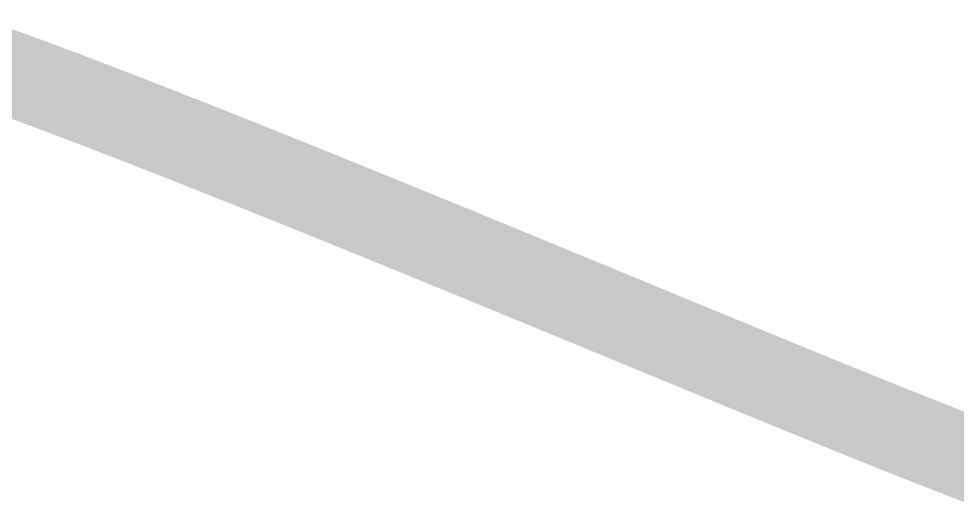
# Model space of a CAD drawing. Header units: millimetres. Extents: x 19378 to 572383, y -1120116 to -527168.
# Drawn here: x 294275.8 to 294387, y -554575.9 to -554517.3 of the extents above; entities that cross this region are included whole.
import ezdxf
from ezdxf.enums import TextEntityAlignment as Align

# ---------------------------------------------------------------- set-up
doc = ezdxf.new("R2010")
doc.units = ezdxf.units.MM
doc.header["$MEASUREMENT"] = 0
for name, color, linetype, lineweight in [('ISO', 153, 'Continuous', 13), ('LC ISO', 153, 'Continuous', 13), ('LC Net thay', 7, 'Continuous', 25), ('LC Text1', 3, 'Continuous', 20)]:
    doc.layers.add(name, color=color, linetype=linetype, lineweight=lineweight)
doc.styles.add('Khungten', font='VHAVAN.TTF', dxfattribs={"width": 0.9, "height": 5000})
doc.styles.add('Title', font='VHBLACK.TTF', dxfattribs={"width": 0.8})

# ---------------------------------------------------------------- blocks, each defined once
blk = doc.blocks.new('Mr. Giang')
at = {"layer": 'LC ISO', "const_width": 50}
blk.add_lwpolyline([(2128.365126098854, 510.1144070261498), (2130.10455675751, 509.488772279292), (2131.843718489428, 508.8620186368466), (2133.582610208146, 508.2341571622626), (2135.321230827223, 507.6051989190451), (2137.059579260202, 506.975154970657), (2138.797654420639, 506.3440363806035), (2140.53545522208, 505.7118542123628), (2142.272980578072, 505.0786195294117), (2144.010229402168, 504.4443433952263), (2145.747200607922, 503.8090368733128), (2147.483893108874, 503.1727110271344), (2149.22030581858, 502.535376920182), (2150.956437650589, 501.8970456159331), (2152.692287518448, 501.257728177864), (2154.427854335712, 500.6174356694808), (2156.163137015927, 499.9761791542462), (2157.898134472642, 499.3339696956666), (2159.632845619408, 498.690818357189), (2161.367269369772, 498.0467362023204), (2163.101404637289, 497.4017342945516), (2164.835250335508, 496.7558236973449), (2166.568805377972, 496.1090154741926), (2168.302068678239, 495.4613206885855), (2170.035039149855, 494.812750404001), (2171.767715706366, 494.1633156839014), (2173.50009726133, 493.5130275918069), (2175.232182728289, 492.8618971911804), (2176.963971020797, 492.2099355454989), (2178.695461052403, 491.5571537182532), (2180.426651736655, 490.9035627729357), (2182.157541987104, 490.2491737730084), (2183.888130717301, 489.5939977819774), (2185.618416840793, 488.9380458633053), (2187.34839927113, 488.2813290804831), (2189.078076921864, 487.6238584970025), (2190.807448706541, 486.9656451763412), (2192.536513538718, 486.3067001819747), (2194.265270331937, 485.6470345773956), (2195.99371799975, 484.986659426081), (2197.721855455703, 484.3255857915078), (2199.449681613358, 483.6638247371806), (2201.17719538625, 483.0013873265639), (2202.904395687939, 482.3382846231476), (2204.631281431966, 481.6745276904099), (2206.35785153189, 481.0101275918415), (2208.084104901254, 480.3450953909194), (2209.810040453611, 479.6794421511211), (2211.535657102513, 479.0131789359512), (2213.260953761502, 478.3463168088743), (2214.98592934413, 477.6788668333663), (2216.710582763953, 477.0108400729326), (2218.434912934514, 476.3422475910369), (2220.158918769368, 475.6731004511839), (2221.882599182059, 475.0034097168373), (2223.605953086143, 474.3331864514873), (2225.32897939516, 473.6624417186123), (2227.05167702267, 472.9911865817028), (2228.774044882218, 472.319432104236), (2230.496081887351, 471.6471893496891), (2232.217786951624, 470.974469381568), (2233.939158988586, 470.3012832633348), (2235.660196911785, 469.6276420584668), (2237.380899634768, 468.9535568304702), (2239.101266071089, 468.2790386428217), (2240.821295134301, 467.6040985589979), (2242.540985737945, 466.9287476424765), (2244.260336795573, 466.2529969567487), (2245.979347220743, 465.5768575653054), (2247.69801592699, 464.9003405316108), (2249.416341827879, 464.2234569191684), (2251.134323836947, 463.5462177914428), (2252.851960867752, 462.8686342119244), (2254.569251833838, 462.1907172440909), (2256.286195648761, 461.5124779514475), (2258.002791226064, 460.8339273974425), (2259.719037479303, 460.1550766455964), (2261.434933322022, 459.4759367593574), (2263.150477667774, 458.796518802231), (2264.865669430108, 458.1168338376947), (2266.95905725699, 457.2867439528197), (2268.294991143493, 456.7567064021202), (2270.009121742121, 456.0762787466874), (2271.722901836822, 455.395611681838), (2273.436333952438, 454.7147069097201), (2275.149420613812, 454.0335661324366), (2276.862164345786, 453.352191052136), (2278.574567673201, 452.6705833709507), (2280.286633120898, 451.9887447909999), (2281.998363213721, 451.3066770144158), (2283.709760476513, 450.6243817433313), (2285.420827434114, 449.9418606798798), (2287.131566611365, 449.2591155261653), (2288.841980533109, 448.57614798435), (2290.552071724187, 447.8929597565523), (2292.261842709445, 447.2095525449044), (2293.971296013721, 446.5259280515256), (2295.680434161855, 445.842087978549), (2297.389259678693, 445.1580340281074), (2299.097775089079, 444.4737679023328), (2300.805982917852, 443.7892913033592), (2302.513885689849, 443.1046059333058), (2304.221485929921, 442.4197134943039), (2305.928786162903, 441.7346156884731), (2307.635788913638, 441.0493142179609), (2309.342496706975, 440.3638107848994), (2311.048912067746, 439.6781070914082), (2312.755037520799, 438.9922048396194), (2314.460875590975, 438.3061057316519), (2316.166428803113, 437.6198114696537), (2317.871699682059, 436.9333237557422), (2319.576690752653, 436.2466442920508), (2321.281404539738, 435.5597747807129), (2322.985843568154, 434.8727169238466), (2324.690010362742, 434.1854724235851), (2326.393907448348, 433.4980429820761), (2328.097537349813, 432.8104303014371), (2329.80090259198, 432.1226360837871), (2331.504005699684, 431.4346620312599), (2333.206849197776, 430.7465098460019), (2334.909435611091, 430.0581812301177), (2336.611767464473, 429.3696778857546), (2338.313847282767, 428.6810015150456), (2340.015677590812, 427.9921538201093), (2341.717260913448, 427.3031365030641), (2343.418599775527, 426.6139512660712), (2345.119696701878, 425.924599811236), (2346.820554217348, 425.2350838406908), (2348.52117484678, 424.5454050565834), (2350.221561115018, 423.8555651610168), (2351.921715546899, 423.1655658561397), (2353.621640667267, 422.47540884407), (2355.321339000965, 421.7850958269404), (2357.020813072834, 421.0946285068993), (2358.720065407715, 420.4040085860501), (2360.419098530455, 419.7132377665252), (2362.117914965887, 419.0223177504736), (2363.81651723886, 418.3312502399982), (2365.514907874216, 417.6400369372606), (2367.213089396792, 416.9486795443511), (2368.911064331437, 416.2571797634463), (2370.608835202985, 415.5655392966353), (2372.306404536281, 414.8737598460658), (2374.003774856171, 414.1818431138701), (2375.700948687489, 413.4897908021681), (2377.397928555086, 412.7976046130912), (2379.0947169838, 412.105286248773), (2380.791316498468, 411.4128374113473), (2382.48772962394, 410.7202598029313), (2384.183958885053, 410.027555125659), (2385.88000680665, 409.3347250816773), (2387.575875913574, 408.6417713730902), (2389.271568730666, 407.9486957020308), (2390.967087782768, 407.255499770647), (2392.662435594723, 406.5621852810567), (2394.357614691374, 405.8687539353927), (2396.052627597561, 405.1752074357889), (2397.747476838125, 404.4815474843627), (2399.442164937908, 403.7877757832482), (2401.136694421753, 403.093894034578), (2402.831067814501, 402.3999039404701), (2404.525287640996, 401.7058072030725), (2406.219356426081, 401.0116055245031), (2407.913276694591, 400.3173006069105), (2409.607050971376, 399.6228941523975), (2411.300681781273, 398.9283878630978), (2412.994171649128, 398.2337834411586), (2414.687523099779, 397.5390825886985), (2416.380738658067, 396.844287007836), (2418.073820848841, 396.1493984007329), (2419.766772196936, 395.454418469479), (2421.459595227197, 394.7593489162359), (2423.152292464468, 394.064191443122), (2424.844866433584, 393.3689477522567), (2426.537319659393, 392.6736195457867), (2428.229654666736, 391.9782085258304), (2429.921873980451, 391.2827163945215), (2431.613980125387, 390.5871448539922), (2433.305975626383, 389.8914956063756), (2434.997863008275, 389.1957703537765), (2436.689644795912, 388.4999707983562), (2438.381323514133, 387.8040986422187), (2440.072901687783, 387.108155587526), (2441.764381841702, 386.4121433363676), (2443.455766500729, 385.7160635909061), (2445.147058189708, 385.0199180532446), (2446.838259433489, 384.3237084255448), (2448.529372756899, 383.6274364098978), (2450.220400684789, 382.9311037084643), (2451.911345742002, 382.2347120233626), (2453.602210453377, 381.5382630567267), (2455.292997343753, 380.8417585106749), (2456.98370893798, 380.1452000873392), (2458.674347760893, 379.4485894888678), (2460.364916337337, 378.751928417365), (2462.055417192149, 378.0552185749783), (2463.745852850184, 377.3584616638391), (2465.436225836268, 376.6616593860537), (2467.126538675251, 375.9648134437828), (2468.816793891978, 375.2679255391301), (2470.50699401128, 374.5709973742299), (2472.197141558013, 373.8740306512278), (2473.887239057007, 373.1770270722445), (2475.577289033109, 372.4799883393967), (2477.267294011165, 371.7829161548322), (2478.957256516012, 371.0858122206847), (2480.647179072491, 370.3886782390577), (2482.337064205443, 369.6915159120991), (2484.026914439715, 368.9943269419414), (2485.716732300148, 368.2971130307032), (2487.406520311584, 367.5998758805318), (2489.096280998858, 366.902617193532), (2490.786016886821, 366.2053386718504), (2492.475730500311, 365.5080420176056), (2494.16542436417, 364.8107289329459), (2495.855101003241, 364.1134011199889), (2497.544762942365, 363.4160602808529), (2499.234412706382, 362.7187081176868), (2500.924052820139, 362.0213463326075), (2502.613685808472, 361.3239766277491), (2504.30331419623, 360.6266007052583), (2505.992940508249, 359.9292202672248), (2507.682567269373, 359.231837015811), (2509.372197004443, 358.5344526531496), (2511.061832238304, 357.8370688813445), (2512.751475495797, 357.1396874025429), (2514.441129301757, 356.4423099188645), (2516.130796181035, 355.7449381324411), (2517.820478658473, 355.04757374542), (2519.510179258903, 354.3502184599066), (2521.199900507179, 353.6528739780468), (2522.889644928133, 352.9555420019607), (2524.579415046614, 352.2582242337796), (2526.269213387462, 351.5609223756375), (2527.959042475518, 350.863638129667), (2529.648904835625, 350.1663731979868), (2531.338802992621, 349.4691292827304), (2533.028739471356, 348.7719080860295), (2534.718716796664, 348.0747113100184), (2536.408737493389, 347.377540656815), (2538.098804086376, 346.6803978285518), (2539.788919100468, 345.9832845273768), (2541.4790850605, 345.2862024553942), (2543.169304491317, 344.5891533147517), (2544.859579917764, 343.8921388075672), (2546.549913864682, 343.1951606359733), (2548.240308856907, 342.4982205020896), (2549.930767419292, 341.8013201080768), (2551.621292076671, 341.10446115604), (2553.311885353887, 340.4076453481119), (2555.002549775781, 339.7108743864256), (2556.693287867196, 339.0141499730991), (2558.384102152976, 338.3174738102951), (2560.074995157961, 337.6208476001022), (2561.765969406994, 336.9242730446684), (2563.457027424917, 336.2277518461265), (2565.148171736572, 335.5312857066099), (2566.8394048668, 334.8348763282364), (2568.530729340443, 334.1385254131396), (2570.222147682342, 333.4422346634377), (2571.91366241734, 332.7460057812929), (2573.605276070281, 332.049840468809), (2575.296991166003, 331.3537404281192), (2576.98881022935, 330.6577073613416), (2578.680735785165, 329.9617429706386), (2580.372770358289, 329.2658489581137), (2582.064916473563, 328.5700270259006), (2583.75717665583, 327.8742788761315), (2585.449553429932, 327.1786062109401), (2587.142049320709, 326.4830107324593), (2588.834666853008, 325.787494142807), (2590.527408551666, 325.0920581441017), (2592.220276941526, 324.3967044385063), (2594.696996547177, 323.3796278270921), (2595.606403898617, 323.0062509532477), (2597.299667609711, 322.3111596830124), (2598.99306837286, 321.6161716883233), (2600.686608883013, 320.9212978924455), (2602.380291835135, 320.2265492186996), (2604.074119924174, 319.5319365903798), (2605.76809584509, 318.8374709307935), (2607.462222292836, 318.1431631632198), (2609.156501962368, 317.4490242109655), (2610.850937548643, 316.7550649973388), (2612.545531746617, 316.0612964456327), (2614.240287251244, 315.3677294791402), (2615.935206757478, 314.6743750211698), (2617.630292960278, 313.9812439950138), (2619.325548554597, 313.2883473239656), (2621.020976235388, 312.5956959313338), (2622.716578697616, 311.9033007404092), (2624.412358636228, 311.211172674502), (2626.108318746184, 310.5193226569037), (2627.804461722431, 309.8277616108942), (2629.500790259937, 309.1365004598092), (2631.19730705365, 308.445550126928), (2632.894014798529, 307.7549215355428), (2634.590916189526, 307.0646256089628), (2636.2880139216, 306.3746732704796), (2637.985310689707, 305.6850754434017), (2639.682809188796, 304.9958430510082), (2641.380512113831, 304.30698701662), (2643.078422159761, 303.6185182635315), (2644.776542021549, 302.9304477150346), (2646.474874394143, 302.2427862944237), (2648.173421972501, 301.5555449250057), (2649.87218745158, 300.8687345300889), (2651.571173526334, 300.1823660329517), (2653.270382891717, 299.4964503568868), (2654.969818242691, 298.8109984252313), (2656.669482274207, 298.1260211612491), (2658.369377681217, 297.4415294882486), (2660.06950715868, 296.7575343295224), (2661.769873401558, 296.0740466083919), (2663.470479104794, 295.3910772481228), (2665.171326963356, 294.7086371720505), (2666.872419672191, 294.0267373034399), (2668.573759926255, 293.3453885655987), (2670.275350420509, 292.6646018818485), (2671.977193849905, 291.9843881754537), (2673.679292909396, 291.304758369737), (2675.381650293946, 290.6257233879904), (2677.084268698502, 289.9472941535229), (2678.787150818021, 289.2694815895977), (2680.490299347462, 288.592296619552), (2682.193716981784, 287.9157501666782), (2683.897406415932, 287.239853154256), (2685.601370344866, 286.5646165055925), (2687.305611463541, 285.8900511439814), (2689.010132466919, 285.2161679927437), (2690.714936049946, 284.5429779751596), (2692.420024907588, 283.8704920145352), (2694.125401734788, 283.1987210341504), (2695.83106922651, 282.5276759573269), (2697.53703007771, 281.8573677073577), (2699.243286983342, 281.187807207536), (2700.949842638359, 280.5190053811697), (2702.65669973772, 279.8509731515372), (2704.363860976378, 279.1837214419609), (2706.071329049292, 278.5172611757337), (2707.779106651414, 277.8516032761345), (2709.487196477698, 277.1867586664858), (2711.195601223107, 276.52273827008), (2712.904323582588, 275.8595530102109), (2714.613366251103, 275.1972138101858), (2716.322731923605, 274.535731593298), (2718.032423295048, 273.8751172828405), (2719.742443060391, 273.2153818021064), (2721.452793914586, 272.5565360744185), (2723.163478552592, 271.8985910230549), (2724.874499669359, 271.2415575713237), (2726.585859959851, 270.5854466425318), (2728.297562119021, 269.9302691599582), (2730.009608841819, 269.2760360469107), (2731.722002823204, 268.6227582266831), (2733.434746758133, 267.9704466225818), (2735.147843341559, 267.3191121579009)], dxfattribs=at)
blk = doc.blocks.new('Nha o can bo nhan vien Trung doan')
at = {"layer": 'ISO', "xscale": 0.5, "yscale": 0.5, "zscale": 0.5}
blk.add_blockref('Mr. Giang', (37323.95838940838, -842.8216089147854), dxfattribs=at)
at = {"color": 7, "style": 'Khungten', "width": 0.8}
for tag, p in [('REVISION', (39498.75250059744, -10746.30400287262)), ('NGAYHT', (39575.60861106179, -11636.28888503182))]:
    blk.add_attdef(tag, text='', height=199.998925739526, dxfattribs=at).set_placement(p, align=Align.CENTER)
at = {"layer": 'LC Text1', "style": 'Title', "width": 1.485915225563214}
for tag, p, p2 in [('TENBANVE1', (36912.65752101321, -8885.760287350926), (40339.144821588, -8885.760287350926)), ('TENBANVE2', (36912.65752101321, -9562.465612738344), (40339.144821588, -9562.465612738344))]:
    blk.add_attdef(tag, text='', height=249.9999935159642, dxfattribs=at).set_placement(p, p2, align=Align.FIT)
at = {"layer": 'LC Text1', "style": 'Title', "width": 0.7}
blk.add_attdef('SOBANVE', text='', height=249.9999935159642, dxfattribs=at).set_placement((39561.98211139818, -13896.18076664111), align=Align.CENTER)

msp = doc.modelspace()

# ---------------------------------------------------------------- block references
at = {"layer": 'LC Net thay', "xscale": 0.3999999999995706, "yscale": 0.3999999999995706, "zscale": 0.3999999999995706}
msp.add_blockref('Nha o can bo nhan vien Trung doan', (278915.5783589372, -554287.1938683661), dxfattribs=at)

doc.saveas('drawing.dxf')
